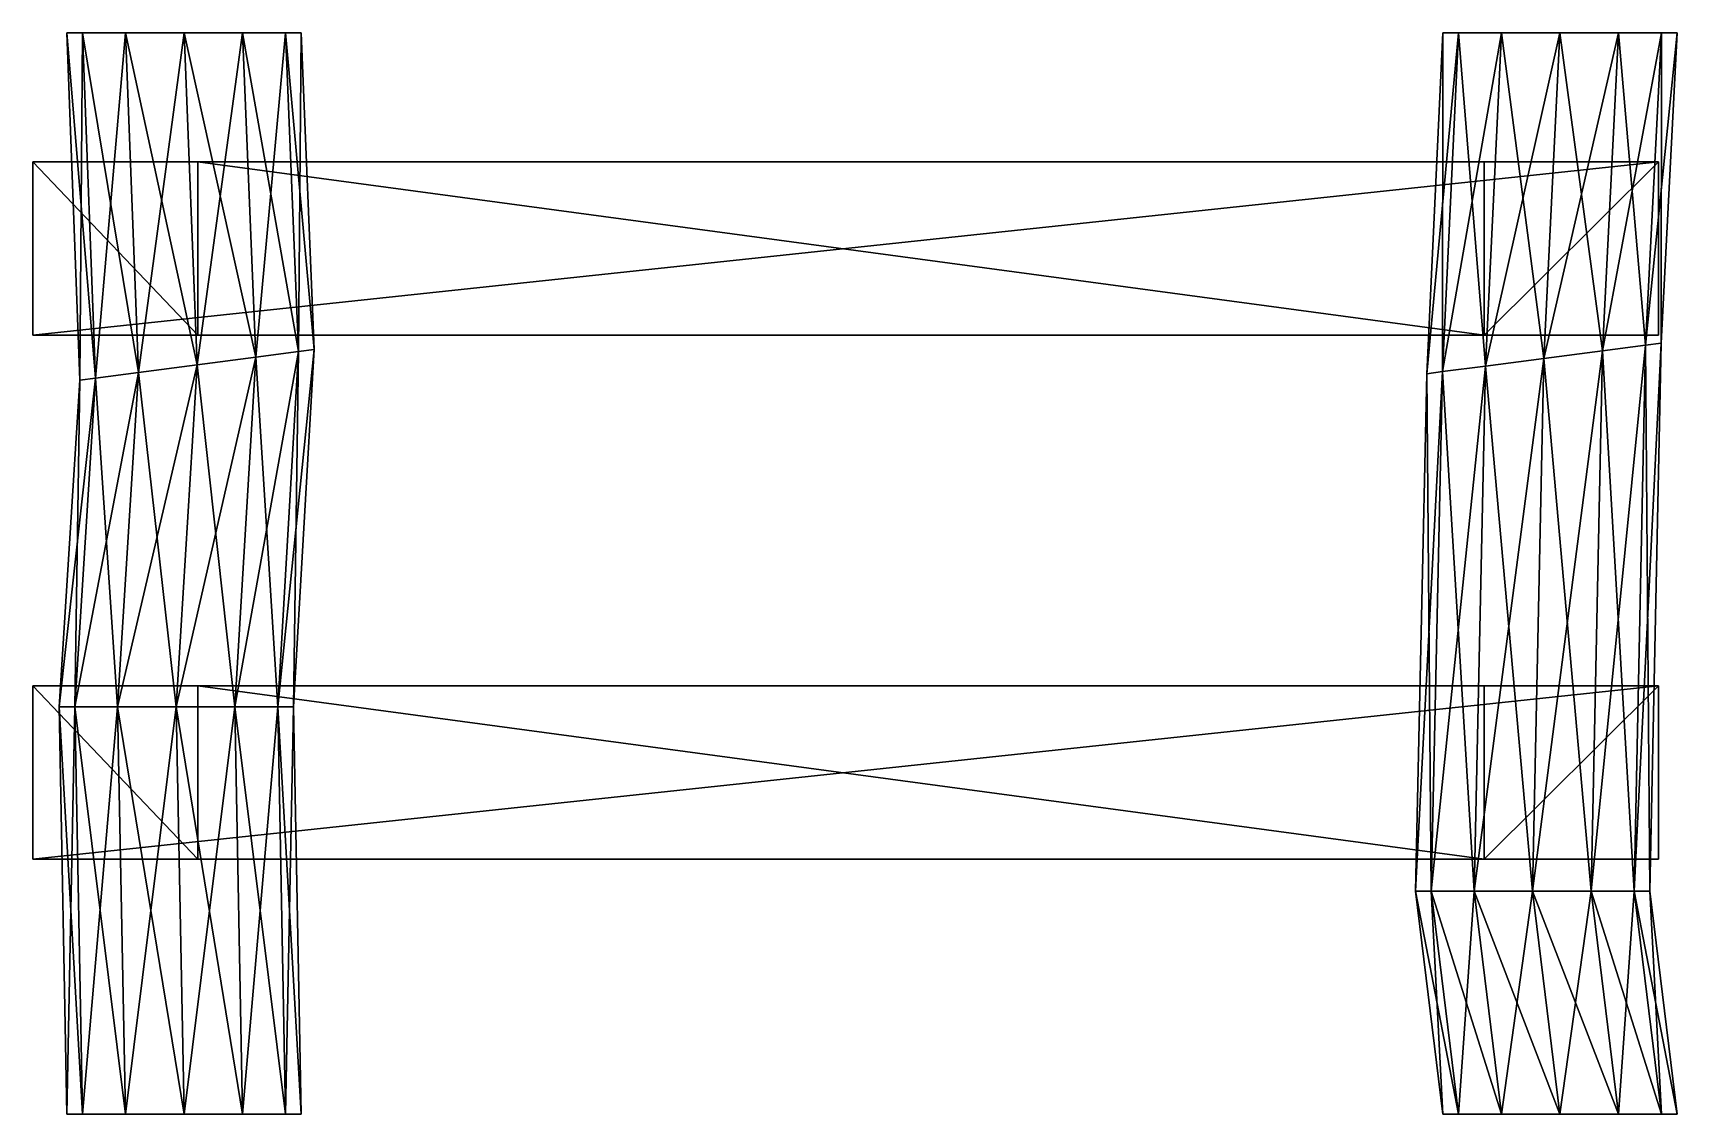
# Model space of a CAD drawing. Extents: x -83 to 88, y -19 to 94.
import ezdxf

# ---------------------------------------------------------------- set-up
doc = ezdxf.new("R2010")
doc.units = 0
doc.layers.add('fence14', color=250, linetype='CONTINUOUS')

msp = doc.modelspace()

# ---------------------------------------------------------------- meshes
at = {"layer": 'fence14'}
mesh = msp.add_polyface(dxfattribs=at)
corners = [(-83.334836, 7.697941, 11.468802), (86.399373, 7.697941, 11.468802), (-83.334836, 25.807046, 11.468802), (86.399373, 25.807046, 11.468802), (-83.334836, 25.807046, 6.489611), (86.399373, 25.807046, 6.489611), (-83.334836, 7.697941, 6.489611), (86.399373, 7.697941, 6.489611), (-66.12612, 7.697941, 11.468802), (-66.12612, 25.807046, 11.468802), (68.217479, 7.697941, 11.468802), (68.217479, 25.807046, 11.468802), (76.126537, -18.929796, -2.580727), (76.126537, 94.041617, -2.580727), (88.359172, -18.929796, -2.580727), (88.359172, 94.041617, -2.580727), (86.72031, -18.929796, -8.697044), (86.72031, 94.041617, -8.697044), (82.242855, -18.929796, -13.1745), (82.242855, 94.041617, -13.1745), (76.126537, -18.929796, -14.813362), (76.126537, 94.041617, -14.813362), (70.01022, -18.929796, -13.1745), (70.01022, 94.041617, -13.1745), (65.532765, -18.929796, -8.697044), (65.532765, 94.041617, -8.697044), (63.893902, -18.929796, -2.580727), (63.893902, 94.041617, -2.580727), (65.532765, -18.929796, 3.53559), (65.532765, 94.041617, 3.53559), (70.01022, -18.929796, 8.013046), (70.01022, 94.041617, 8.013046), (76.126537, -18.929796, 9.651908), (76.126537, 94.041617, 9.651908), (82.242855, -18.929796, 8.013046), (82.242855, 94.041617, 8.013046), (86.72031, -18.929796, 3.53559), (86.72031, 94.041617, 3.53559), (85.498865, 4.36599, -0.886393), (83.860003, 4.36599, -7.002711), (79.382547, 4.36599, -11.480166), (73.26623, 4.36599, -13.119028), (67.149913, 4.36599, -11.480166), (62.672458, 4.36599, -7.002711), (61.033595, 4.36599, -0.886393), (62.672458, 4.36599, 5.229924), (67.149913, 4.36599, 9.707379), (73.26623, 4.36599, 11.346242), (79.382547, 4.36599, 9.707379), (83.860003, 4.36599, 5.229924), (86.684578, 61.630496, -4.342342), (85.045715, 61.416065, -10.45866), (80.56826, 60.83023, -14.936115), (74.451943, 60.029964, -16.574977), (68.335625, 59.229698, -14.936115), (63.85817, 58.643863, -10.45866), (62.219308, 58.429433, -4.342342), (63.85817, 58.643863, 1.773975), (68.335625, 59.229698, 6.25143), (74.451943, 60.029964, 7.890293), (80.56826, 60.83023, 6.25143), (85.045715, 61.416065, 1.773975), (-67.54942, -18.929796, -2.580727), (-67.54942, 94.041617, -2.580727), (-55.316785, -18.929796, -2.580727), (-55.316785, 94.041617, -2.580727), (-56.955648, -18.929796, -8.697044), (-56.955648, 94.041617, -8.697044), (-61.433103, -18.929796, -13.1745), (-61.433103, 94.041617, -13.1745), (-67.54942, -18.929796, -14.813362), (-67.54942, 94.041617, -14.813362), (-73.665738, -18.929796, -13.1745), (-73.665738, 94.041617, -13.1745), (-78.143193, -18.929796, -8.697044), (-78.143193, 94.041617, -8.697044), (-79.782055, -18.929796, -2.580727), (-79.782055, 94.041617, -2.580727), (-78.143193, -18.929796, 3.53559), (-78.143193, 94.041617, 3.53559), (-73.665738, -18.929796, 8.013046), (-73.665738, 94.041617, 8.013046), (-67.54942, -18.929796, 9.651908), (-67.54942, 94.041617, 9.651908), (-61.433103, -18.929796, 8.013046), (-61.433103, 94.041617, 8.013046), (-56.955648, -18.929796, 3.53559), (-56.955648, 94.041617, 3.53559), (-56.13494, 23.607834, -3.436212), (-57.773803, 23.607834, -9.55253), (-62.251258, 23.607834, -14.029985), (-68.367575, 23.607834, -15.668847), (-74.483893, 23.607834, -14.029985), (-78.961348, 23.607834, -9.55253), (-80.60021, 23.607834, -3.436212), (-78.961348, 23.607834, 2.680105), (-74.483893, 23.607834, 7.15756), (-68.367575, 23.607834, 8.796423), (-62.251258, 23.607834, 7.15756), (-57.773803, 23.607834, 2.680105), (-53.953194, 60.955343, -2.580727), (-55.592056, 60.740913, -8.697044), (-60.069511, 60.155078, -13.1745), (-66.185829, 59.354812, -14.813362), (-72.302146, 58.554546, -13.1745), (-76.779601, 57.968711, -8.697044), (-78.418464, 57.75428, -2.580727), (-76.779601, 57.968711, 3.53559), (-72.302146, 58.554546, 8.013046), (-66.185829, 59.354812, 9.651908), (-60.069511, 60.155078, 8.013046), (-55.592056, 60.740913, 3.53559), (-83.334836, 62.45464, 11.468802), (86.399373, 62.45464, 11.468802), (-83.334836, 80.563745, 11.468802), (86.399373, 80.563745, 11.468802), (-83.334836, 80.563745, 6.489611), (86.399373, 80.563745, 6.489611), (-83.334836, 62.45464, 6.489611), (86.399373, 62.45464, 6.489611), (-66.12612, 62.45464, 11.468802), (-66.12612, 80.563745, 11.468802), (68.217479, 62.45464, 11.468802), (68.217479, 80.563745, 11.468802)]
mesh.append_faces([[corners[k] for k in face] for face in [(6, 0, 8), (2, 4, 9), (3, 1, 10), (5, 7, 1), (6, 7, 5), (4, 2, 0), (6, 8, 10), (4, 5, 11), (8, 0, 2), (10, 1, 7), (5, 3, 11), (10, 8, 9), (38, 50, 51), (14, 38, 39), (40, 18, 16), (40, 52, 53), (51, 17, 19), (42, 22, 20), (42, 54, 55), (18, 40, 41), (44, 26, 24), (44, 56, 57), (41, 53, 54), (46, 30, 28), (46, 58, 59), (22, 42, 43), (48, 34, 32), (48, 60, 61), (43, 55, 56), (38, 14, 36), (52, 40, 39), (26, 44, 45), (53, 21, 23), (55, 25, 27), (45, 57, 58), (57, 29, 31), (59, 33, 35), (30, 46, 47), (61, 37, 15), (50, 15, 17), (47, 59, 60), (52, 19, 21), (54, 23, 25), (34, 48, 49), (56, 27, 29), (58, 31, 33), (49, 61, 50), (60, 35, 37), (18, 36, 14), (30, 36, 18), (36, 30, 32), (20, 22, 24), (20, 24, 26), (26, 28, 30), (35, 31, 29), (35, 33, 31), (23, 29, 27), (37, 29, 23), (23, 21, 19), (17, 15, 37), (88, 100, 101), (64, 88, 89), (90, 68, 66), (90, 102, 103), (101, 67, 69), (92, 72, 70), (92, 104, 105), (68, 90, 91), (94, 76, 74), (94, 106, 107), (91, 103, 104), (96, 80, 78), (96, 108, 109), (72, 92, 93), (98, 84, 82), (98, 110, 111), (93, 105, 106), (88, 64, 86), (102, 90, 89), (76, 94, 95), (103, 71, 73), (105, 75, 77), (95, 107, 108), (107, 79, 81), (109, 83, 85), (80, 96, 97), (111, 87, 65), (100, 65, 67), (97, 109, 110), (102, 69, 71), (104, 73, 75), (84, 98, 99), (106, 77, 79), (108, 81, 83), (99, 111, 100), (110, 85, 87), (68, 86, 64), (80, 86, 68), (86, 80, 82), (70, 72, 74), (70, 74, 76), (76, 78, 80), (85, 81, 79), (85, 83, 81), (73, 79, 77), (87, 79, 73), (73, 71, 69), (67, 65, 87), (118, 112, 120), (114, 116, 121), (115, 113, 122), (117, 119, 113), (118, 119, 117), (116, 114, 112), (118, 120, 122), (116, 117, 123), (120, 112, 114), (122, 113, 119), (117, 115, 123), (122, 120, 121), (3, 10, 11), (5, 1, 3), (6, 5, 4), (4, 0, 6), (6, 10, 7), (4, 11, 9), (8, 2, 9), (10, 9, 11), (38, 51, 39), (14, 39, 16), (40, 16, 39), (40, 53, 41), (51, 19, 52), (42, 20, 41), (42, 55, 43), (18, 41, 20), (44, 24, 43), (44, 57, 45), (41, 54, 42), (46, 28, 45), (46, 59, 47), (22, 43, 24), (48, 32, 47), (48, 61, 49), (43, 56, 44), (38, 36, 49), (52, 39, 51), (26, 45, 28), (53, 23, 54), (55, 27, 56), (45, 58, 46), (57, 31, 58), (59, 35, 60), (30, 47, 32), (61, 15, 50), (50, 17, 51), (47, 60, 48), (52, 21, 53), (54, 25, 55), (34, 49, 36), (56, 29, 57), (58, 33, 59), (49, 50, 38), (60, 37, 61), (18, 14, 16), (30, 18, 20), (36, 32, 34), (20, 26, 30), (35, 29, 37), (23, 27, 25), (37, 23, 17), (23, 19, 17), (88, 101, 89), (64, 89, 66), (90, 66, 89), (90, 103, 91), (101, 69, 102), (92, 70, 91), (92, 105, 93), (68, 91, 70), (94, 74, 93), (94, 107, 95), (91, 104, 92), (96, 78, 95), (96, 109, 97), (72, 93, 74), (98, 82, 97), (98, 111, 99), (93, 106, 94), (88, 86, 99), (102, 89, 101), (76, 95, 78), (103, 73, 104), (105, 77, 106), (95, 108, 96), (107, 81, 108), (109, 85, 110), (80, 97, 82), (111, 65, 100), (100, 67, 101), (97, 110, 98), (102, 71, 103), (104, 75, 105), (84, 99, 86), (106, 79, 107), (108, 83, 109), (99, 100, 88), (110, 87, 111), (68, 64, 66), (80, 68, 70), (86, 82, 84), (70, 76, 80), (85, 79, 87), (73, 77, 75), (87, 73, 67), (73, 69, 67), (115, 122, 123), (117, 113, 115), (118, 117, 116), (116, 112, 118), (118, 122, 119), (116, 123, 121), (120, 114, 121), (122, 121, 123)]])

doc.saveas('drawing.dxf')
